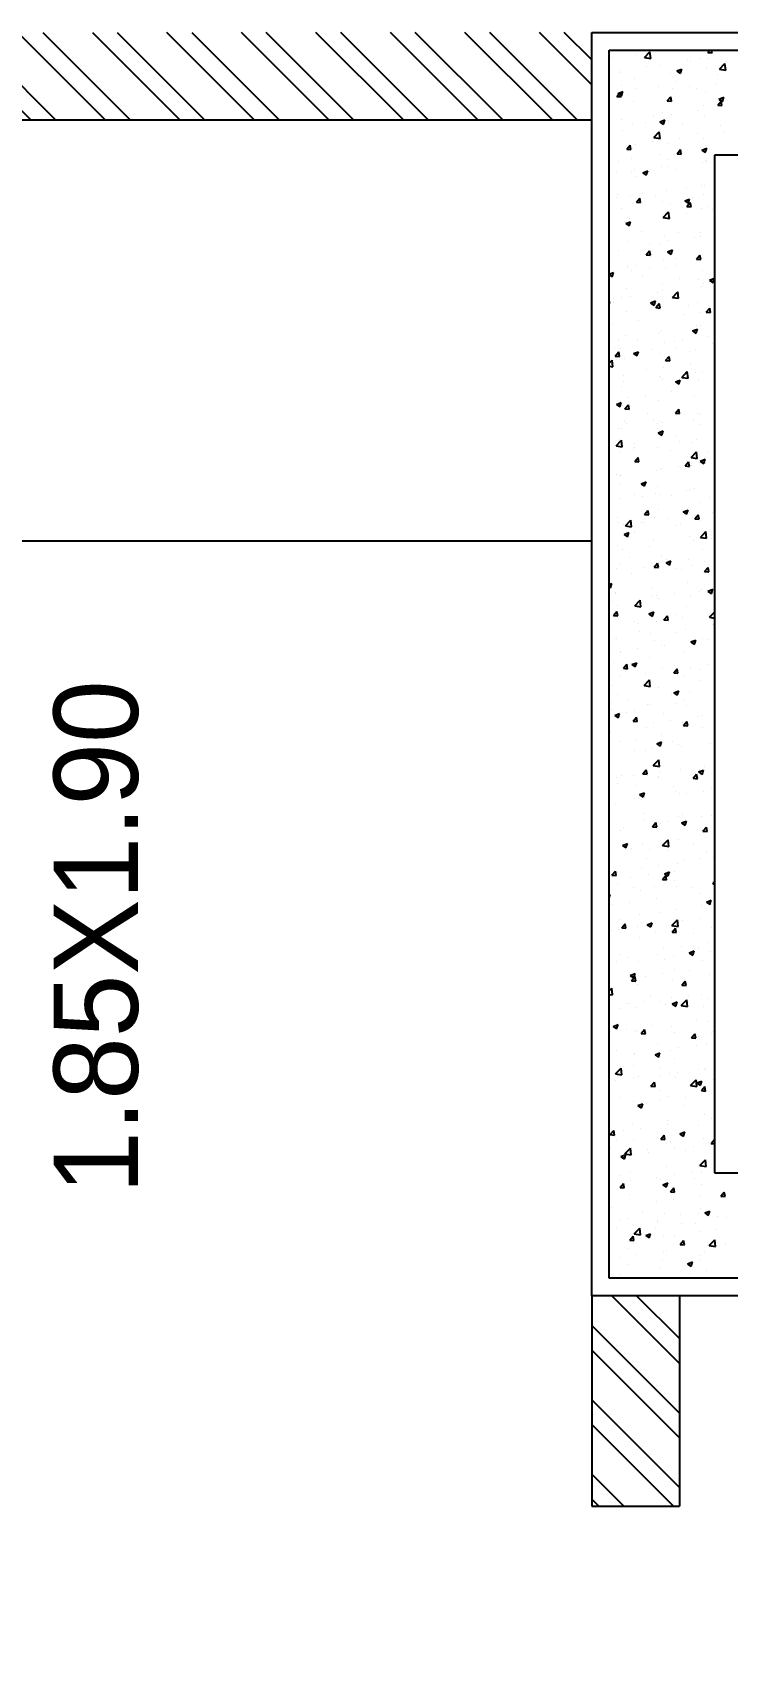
# Model space of a CAD drawing. Header units: inches. Extents: x 182687 to 187672, y -88924 to -84846.
# Drawn here: x 182877.7 to 182916.4, y -85273.5 to -85183 of the extents above; entities that cross this region are included whole.
import ezdxf
from ezdxf.enums import TextEntityAlignment as Align

# ---------------------------------------------------------------- set-up
doc = ezdxf.new("R2010")
doc.units = ezdxf.units.IN
doc.header["$MEASUREMENT"] = 0
doc.header["$PDMODE"] = 97
doc.styles.add('DimText', font='arial.ttf')
doc.styles.add('HemBha', font='GOTHIC.TTF')
doc.dimstyles.new('RECORDED', dxfattribs={"dimtxt": 0.23, "dimasz": 0.2, "dimexe": 0.15, "dimexo": 0.3, "dimgap": 0.15, "dimtad": 0, "dimrnd": 0.005, "dimzin": 0, "dimdsep": 46, "dimtxsty": 'DimText', "dimblk1": 'ARCHTICK', "dimblk2": 'ARCHTICK', "dimsah": 1, "dimcen": 0.2, "dimdle": 0.1, "dimadec": 0, "dimazin": 0, "dimtfac": 1, "dimtofl": 0, "dimtmove": 0, "dimatfit": 3, "dimfxl": 300, "dimtolj": 1, "dimtzin": 0, "dimarcsym": 0})

# ---------------------------------------------------------------- blocks, each defined once
blk = doc.blocks.new('REVISED COL LAYOUT')
at = {"color": 5}
for p, q in [((90379.4, -45883.9), (90379.4, -44083.9)), ((90379.4, -44083.9), (92179.4, -44083.9)), ((92179.4, -44083.9), (92179.4, -45883.9)), ((90404.4, -45858.9), (90404.4, -44108.9)), ((90404.4, -44108.9), (92154.4, -44108.9)), ((92154.4, -44108.9), (92154.4, -45858.9)), ((92004.4, -44258.9), (90554.4, -44258.9)), ((90554.4, -44258.9), (90554.4, -45708.9)), ((92004.4, -45708.9), (92004.4, -44258.9))]:
    blk.add_line(p, q, dxfattribs=at)
at = {"color": 5, "linetype": 'Continuous'}
for p, q in [((90409, -44122.8), (90409, -44122.8)), ((90434.2, -44123.1), (90434.2, -44123.1)), ((90476, -44118.9), (90476, -44118.9)), ((90486.2, -44124.6), (90486.2, -44124.6)), ((90504.8, -44112.6), (90504.8, -44112.6)), ((90533.7, -44124.3), (90533.2, -44130.3)), ((90533.7, -44124.3), (90539.5, -44129.1)), ((90535.6, -44123), (90535.6, -44123)), ((90550.8, -44123), (90550.8, -44123)), ((90577.8, -44125.5), (90574.4, -44130.5)), ((90577.8, -44125.5), (90580.5, -44132.5)), ((90590.4, -44110.6), (90590.4, -44110.6)), ((90602.6, -44119.2), (90602.6, -44119.2)), ((90609, -44110.4), (90608.4, -44116.4)), ((90608.4, -44116.4), (90614.7, -44115.2)), ((90609, -44110.4), (90614.7, -44115.2)), ((90655, -44109), (90655, -44109)), ((90662.3, -44123.3), (90662.3, -44123.3)), ((90685.4, -44118), (90685.4, -44118)), ((90695.4, -44117.9), (90694, -44126.8)), ((90694, -44126.8), (90703.5, -44125.7)), ((90695.4, -44117.9), (90703.5, -44125.7)), ((90729.2, -44119.5), (90729.2, -44119.5)), ((90763.1, -44114.5), (90759.7, -44119.4)), ((90759.7, -44119.4), (90765.8, -44121.5)), ((90763.1, -44114.5), (90765.8, -44121.5)), ((90788.9, -44123.6), (90788.9, -44123.6)), ((90808.7, -44108.9), (90808, -44113.6)), ((90808, -44113.6), (90817.5, -44112.5)), ((90810, -44114.9), (90810, -44114.9)), ((90813.8, -44108.9), (90817.5, -44112.5)), ((90855.9, -44119.8), (90855.9, -44119.8)), ((90866, -44123.5), (90866, -44123.5)), ((90900.4, -44112), (90900.4, -44112)), ((90900.7, -44122), (90900.7, -44122)), ((90903.6, -44126.6), (90903, -44132.6)), ((90903.6, -44126.6), (90909.3, -44131.5)), ((90915.5, -44123.9), (90915.5, -44123.9)), ((90936.6, -44113.2), (90936.6, -44113.2)), ((90946.5, -44108.9), (90951.1, -44110.4)), ((90950.5, -44108.9), (90951.1, -44110.4)), ((90965.3, -44120.3), (90965.3, -44120.3)), ((90978.8, -44112.8), (90978.2, -44118.7)), ((90978.2, -44118.7), (90984.5, -44117.6)), ((90978.8, -44112.8), (90984.5, -44117.6)), ((90982.5, -44120.1), (90982.5, -44120.1)), ((91042.2, -44124.2), (91042.2, -44124.2)), ((91081.1, -44117.4), (91081.1, -44117.4)), ((91109.1, -44120.4), (91109.1, -44120.4)), ((91117.2, -44118.7), (91117.2, -44118.7)), ((91120.3, -44126.2), (91120.3, -44126.2)), ((91148.8, -44109.8), (91148.8, -44109.8)), ((91168.8, -44124.5), (91168.8, -44124.5)), ((91182.1, -44111), (91182.1, -44111)), ((91206.2, -44116.7), (91202.8, -44121.7)), ((91202.8, -44121.7), (91208.9, -44123.7)), ((91206.2, -44116.7), (91208.9, -44123.7)), ((91215.4, -44112.2), (91215.4, -44112.2)), ((91224.5, -44112.2), (91224.5, -44112.2)), ((91235.7, -44120.7), (91235.7, -44120.7)), ((91248.7, -44113.4), (91248.7, -44113.4)), ((91261.7, -44122.9), (91261.7, -44122.9)), ((91282, -44114.6), (91282, -44114.6)), ((91295.4, -44124.8), (91295.4, -44124.8)), ((91297.8, -44124.2), (91297.8, -44124.2)), ((91315.2, -44115.8), (91315.2, -44115.8)), ((91315.2, -44119.3), (91315.2, -44119.3)), ((91348.6, -44115.1), (91348.1, -44121.1)), ((91348.1, -44121.1), (91354.3, -44119.9)), ((91348.5, -44117.1), (91348.5, -44117.1)), ((91348.6, -44115.1), (91354.3, -44119.9)), ((91362.4, -44121), (91362.4, -44121)), ((91368.4, -44113.6), (91368.4, -44113.6)), ((91379.7, -44117.7), (91379.7, -44117.7)), ((91381.8, -44118.3), (91381.8, -44118.3)), ((91389.3, -44108.9), (91388.1, -44110.7)), ((91388.1, -44110.7), (91394.2, -44112.7)), ((91392.7, -44108.9), (91394.2, -44112.7)), ((91415.1, -44119.5), (91415.1, -44119.5)), ((91422, -44125.1), (91422, -44125.1)), ((91448.4, -44120.7), (91448.4, -44120.7)), ((91481.7, -44121.9), (91481.7, -44121.9)), ((91489, -44121.3), (91489, -44121.3)), ((91515, -44123.1), (91515, -44123.1)), ((91534.8, -44123.6), (91534.8, -44123.6)), ((91548.3, -44124.4), (91548.3, -44124.4)), ((91548.7, -44125.4), (91548.7, -44125.4)), ((91549, -44119.1), (91549, -44119.1)), ((91581.6, -44125.6), (91581.6, -44125.6)), ((91590.6, -44118.6), (91589.2, -44127.5)), ((91589.2, -44127.5), (91598.7, -44126.4)), ((91590.6, -44118.6), (91598.7, -44126.4)), ((91614.8, -44126.8), (91614.8, -44126.8)), ((91615.6, -44121.6), (91615.6, -44121.6)), ((91638.9, -44109.5), (91638.9, -44109.5)), ((91649.3, -44119), (91645.9, -44124)), ((91645.9, -44124), (91652, -44126)), ((91649.3, -44119), (91652, -44126)), ((91675.3, -44125.7), (91675.3, -44125.7)), ((91704, -44108.9), (91703.1, -44114.2)), ((91703.1, -44114.2), (91712.6, -44113.1)), ((91708.2, -44108.9), (91712.6, -44113.1)), ((91718.4, -44117.5), (91717.9, -44123.4)), ((91717.9, -44123.4), (91724.2, -44122.3)), ((91718.4, -44117.5), (91724.2, -44122.3)), ((91729.6, -44124.6), (91729.6, -44124.6)), ((91729.7, -44116.6), (91729.7, -44116.6)), ((91742.3, -44121.9), (91742.3, -44121.9)), ((91764.1, -44113), (91764.1, -44113)), ((91793.2, -44108.9), (91793.1, -44109.6)), ((91793.1, -44109.6), (91796.7, -44108.9)), ((91794.2, -44115), (91794.2, -44115)), ((91800.2, -44114.3), (91800.2, -44114.3)), ((91801.9, -44126), (91801.9, -44126)), ((91834, -44108.9), (91831.2, -44113)), ((91831.2, -44113), (91837.3, -44115)), ((91834.9, -44108.9), (91837.3, -44115)), ((91868.9, -44122.2), (91868.9, -44122.2)), ((91928.6, -44126.3), (91928.6, -44126.3)), ((91944.7, -44118.5), (91944.7, -44118.5)), ((91949.2, -44120.9), (91949.2, -44120.9)), ((91980.8, -44119.8), (91980.8, -44119.8)), ((91995.5, -44122.5), (91995.5, -44122.5)), ((92051.4, -44109.2), (92051.4, -44109.2)), ((92055.2, -44126.6), (92055.2, -44126.6)), ((92088.2, -44119.8), (92087.7, -44125.8)), ((92087.7, -44125.8), (92094, -44124.6)), ((92088.2, -44119.8), (92094, -44124.6)), ((92092.4, -44121.3), (92089, -44126.3)), ((92089, -44126.3), (92095.1, -44128.3)), ((92092.4, -44121.3), (92095.1, -44128.3)), ((92104.5, -44126.3), (92104.5, -44126.3)), ((92122.1, -44122.8), (92122.1, -44122.8)), ((92125.3, -44124), (92125.3, -44124)), ((92144.2, -44113.9), (92144.2, -44113.9)), ((90423.5, -44134.4), (90423.5, -44134.4)), ((90437.5, -44148.1), (90437.5, -44148.1)), ((90446.6, -44137), (90446.6, -44137)), ((90454, -44142.9), (90454, -44142.9)), ((90456.8, -44135.6), (90456.8, -44135.6)), ((90458.5, -44138.2), (90458, -44144.1)), ((90458, -44144.1), (90464.3, -44143)), ((90458.5, -44138.2), (90464.3, -44143)), ((90467.5, -44144.5), (90466.1, -44153.4)), ((90467.5, -44144.5), (90475.6, -44152.3)), ((90473.6, -44149.4), (90473.6, -44149.4)), ((90490.1, -44136.8), (90490.1, -44136.8)), ((90523.3, -44138), (90523.3, -44138)), ((90533.2, -44130.3), (90539.5, -44129.1)), ((90544.2, -44138.9), (90544.2, -44138.9)), ((90556.6, -44139.2), (90556.6, -44139.2)), ((90574.4, -44130.5), (90580.5, -44132.5)), ((90578.7, -44127.3), (90578.7, -44127.3)), ((90581.4, -44131.2), (90580.1, -44140.1)), ((90580.1, -44140.1), (90589.6, -44139)), ((90580.6, -44143.2), (90580.6, -44143.2)), ((90581.4, -44131.2), (90589.6, -44139)), ((90589.9, -44140.4), (90589.9, -44140.4)), ((90601.6, -44142.9), (90601.6, -44142.9)), ((90614.8, -44128.6), (90614.8, -44128.6)), ((90623.2, -44141.7), (90623.2, -44141.7)), ((90650.3, -44149.8), (90647, -44154.8)), ((90650.3, -44149.8), (90653, -44156.8)), ((90656.5, -44142.9), (90656.5, -44142.9)), ((90689.8, -44144.1), (90689.8, -44144.1)), ((90692.3, -44150), (90692.3, -44150)), ((90705.8, -44128.9), (90705.8, -44128.9)), ((90707.3, -44143.5), (90707.3, -44143.5)), ((90723.1, -44145.3), (90723.1, -44145.3)), ((90724.8, -44144.4), (90724.8, -44144.4)), ((90756.4, -44146.5), (90756.4, -44146.5)), ((90756.9, -44148.4), (90756.9, -44148.4)), ((90759.3, -44132.8), (90759.3, -44132.8)), ((90789.7, -44147.7), (90789.7, -44147.7)), ((90795.4, -44134.1), (90795.4, -44134.1)), ((90796.5, -44136), (90796.5, -44136)), ((90822.9, -44148.9), (90822.9, -44148.9)), ((90828.3, -44140.5), (90827.8, -44146.5)), ((90827.8, -44146.5), (90834.1, -44145.3)), ((90828.3, -44140.5), (90834.1, -44145.3)), ((90835.6, -44138.8), (90832.3, -44143.8)), ((90832.3, -44143.8), (90838.3, -44145.8)), ((90833.9, -44143.8), (90833.9, -44143.8)), ((90835.6, -44138.8), (90838.3, -44145.8)), ((90856.2, -44150.2), (90856.2, -44150.2)), ((90861.1, -44134.4), (90861.1, -44134.4)), ((90903, -44132.6), (90909.3, -44131.5)), ((90905.4, -44149.8), (90905.4, -44149.8)), ((90939.9, -44138.3), (90939.9, -44138.3)), ((90960.5, -44144.1), (90960.5, -44144.1)), ((90976, -44139.5), (90976, -44139.5)), ((91016.1, -44140.2), (91016.1, -44140.2)), ((91020.9, -44127.8), (91017.5, -44132.7)), ((91017.5, -44132.7), (91023.6, -44134.8)), ((91020.9, -44127.8), (91023.6, -44134.8)), ((91046.6, -44129), (91046.6, -44129)), ((91087.2, -44144.4), (91087.2, -44144.4)), ((91106.8, -44147.3), (91106.8, -44147.3)), ((91120.5, -44143.7), (91120.5, -44143.7)), ((91156.6, -44145), (91156.6, -44145)), ((91171.4, -44145.7), (91171.4, -44145.7)), ((91198.2, -44142.9), (91197.6, -44148.8)), ((91197.6, -44148.8), (91203.9, -44147.7)), ((91198.2, -44142.9), (91203.9, -44147.7)), ((91211, -44133.3), (91211, -44133.3)), ((91213.8, -44144.6), (91213.8, -44144.6)), ((91227.2, -44134.5), (91227.2, -44134.5)), ((91272.8, -44135), (91279.1, -44133.8)), ((91273.4, -44129), (91272.8, -44135)), ((91273.4, -44129), (91279.1, -44133.8)), ((91278.7, -44141.1), (91275.4, -44146)), ((91275.4, -44146), (91281.4, -44148.1)), ((91275.6, -44131.7), (91275.6, -44131.7)), ((91278.7, -44141.1), (91281.4, -44148.1)), ((91301.1, -44149.2), (91301.1, -44149.2)), ((91340.4, -44144.9), (91340.4, -44144.9)), ((91362.6, -44145.1), (91361.2, -44154)), ((91362.6, -44145.1), (91370.7, -44152.9)), ((91407.8, -44139.9), (91407.8, -44139.9)), ((91430.6, -44137.6), (91430.6, -44137.6)), ((91442.3, -44128.4), (91442.3, -44128.4)), ((91464, -44130), (91460.6, -44135)), ((91460.6, -44135), (91466.7, -44137)), ((91464, -44130), (91466.7, -44137)), ((91467, -44145.2), (91467, -44145.2)), ((91476.6, -44131.9), (91475.2, -44140.8)), ((91475.2, -44140.8), (91484.7, -44139.7)), ((91476.6, -44131.9), (91484.7, -44139.7)), ((91478.4, -44129.6), (91478.4, -44129.6)), ((91521.3, -44144.6), (91521.3, -44144.6)), ((91568, -44145.2), (91567.5, -44151.2)), ((91567.5, -44151.2), (91573.7, -44150)), ((91568, -44145.2), (91573.7, -44150)), ((91585.9, -44143), (91585.9, -44143)), ((91588.4, -44145.4), (91588.4, -44145.4)), ((91593.7, -44145.5), (91593.7, -44145.5)), ((91622.9, -44133.8), (91622.9, -44133.8)), ((91625.5, -44130.6), (91625.5, -44130.6)), ((91643.2, -44131.3), (91642.7, -44137.3)), ((91642.7, -44137.3), (91648.9, -44136.2)), ((91643.2, -44131.3), (91648.9, -44136.2)), ((91648.1, -44128), (91648.1, -44128)), ((91659, -44135.1), (91659, -44135.1)), ((91681.4, -44129.2), (91681.4, -44129.2)), ((91690, -44129), (91690, -44129)), ((91714.7, -44130.4), (91714.7, -44130.4)), ((91721.8, -44143.3), (91718.5, -44148.3)), ((91718.5, -44148.3), (91724.5, -44150.3)), ((91720.3, -44145.8), (91720.3, -44145.8)), ((91721.8, -44143.3), (91724.5, -44150.3)), ((91740.9, -44148.9), (91740.9, -44148.9)), ((91748, -44131.7), (91748, -44131.7)), ((91781.3, -44132.9), (91781.3, -44132.9)), ((91803.5, -44139.3), (91803.5, -44139.3)), ((91814.6, -44134.1), (91814.6, -44134.1)), ((91839.6, -44140.6), (91839.6, -44140.6)), ((91845.1, -44134.9), (91845.1, -44134.9)), ((91846.9, -44146.1), (91846.9, -44146.1)), ((91847.9, -44135.3), (91847.9, -44135.3)), ((91881.2, -44136.5), (91881.2, -44136.5)), ((91907.1, -44132.3), (91903.7, -44137.3)), ((91903.7, -44137.3), (91909.8, -44139.3)), ((91907.1, -44132.3), (91909.8, -44139.3)), ((91910.2, -44130), (91910.2, -44130)), ((91914.5, -44137.7), (91914.5, -44137.7)), ((91935.8, -44142), (91935.8, -44142)), ((91937.8, -44147.6), (91937.3, -44153.5)), ((91937.8, -44147.6), (91943.5, -44152.4)), ((91947.7, -44138.9), (91947.7, -44138.9)), ((91973.6, -44146.4), (91973.6, -44146.4)), ((91981, -44140.2), (91981, -44140.2)), ((91984.1, -44144.8), (91984.1, -44144.8)), ((92000.3, -44140.4), (92000.3, -44140.4)), ((92013, -44133.7), (92012.5, -44139.7)), ((92012.5, -44139.7), (92018.8, -44138.5)), ((92013, -44133.7), (92018.8, -44138.5)), ((92014.3, -44141.4), (92014.3, -44141.4)), ((92020.2, -44146.1), (92020.2, -44146.1)), ((92040, -44128), (92040, -44128)), ((92047.6, -44142.6), (92047.6, -44142.6)), ((92080.9, -44143.8), (92080.9, -44143.8)), ((92090.8, -44135.5), (92090.8, -44135.5)), ((92100.2, -44146.7), (92100.2, -44146.7)), ((92114.2, -44145), (92114.2, -44145)), ((92147.5, -44146.2), (92147.5, -44146.2)), ((90465, -44160.8), (90461.7, -44165.8)), ((90461.7, -44165.8), (90467.7, -44167.8)), ((90465, -44160.8), (90467.7, -44167.8)), ((90466.1, -44153.4), (90475.6, -44152.3)), ((90497.4, -44156.9), (90497.4, -44156.9)), ((90583.7, -44165.2), (90583.7, -44165.2)), ((90588.2, -44164), (90588.2, -44164)), ((90618.1, -44153.6), (90618.1, -44153.6)), ((90647, -44154.8), (90653, -44156.8)), ((90652.7, -44162.4), (90652.7, -44162.4)), ((90654.3, -44154.9), (90654.3, -44154.9)), ((90677.9, -44168.3), (90677.4, -44174.2)), ((90677.4, -44174.2), (90683.6, -44173.1)), ((90677.9, -44168.3), (90683.6, -44173.1)), ((90753.1, -44154.4), (90752.6, -44160.4)), ((90752.6, -44160.4), (90758.9, -44159.2)), ((90753.1, -44154.4), (90758.9, -44159.2)), ((90764.3, -44170.7), (90764.3, -44170.7)), ((90798.7, -44159.1), (90798.7, -44159.1)), ((90807.7, -44168.3), (90807.7, -44168.3)), ((90834.9, -44160.4), (90834.9, -44160.4)), ((90889.5, -44151.4), (90889.5, -44151.4)), ((90908.1, -44163.1), (90904.8, -44168.1)), ((90904.8, -44168.1), (90910.8, -44170.1)), ((90908.1, -44163.1), (90910.8, -44170.1)), ((90911.9, -44154.3), (90911.9, -44154.3)), ((90922.8, -44152.6), (90922.8, -44152.6)), ((90956.1, -44153.8), (90956.1, -44153.8)), ((90979.3, -44164.6), (90979.3, -44164.6)), ((90989.4, -44155), (90989.4, -44155)), ((91002.7, -44161.3), (91002.7, -44161.3)), ((91015.5, -44165.8), (91015.5, -44165.8)), ((91022.7, -44156.2), (91022.7, -44156.2)), ((91047.7, -44170.6), (91047.2, -44176.6)), ((91047.7, -44170.6), (91053.5, -44175.4)), ((91056, -44157.5), (91056, -44157.5)), ((91067.2, -44159.7), (91067.2, -44159.7)), ((91086, -44155.3), (91086, -44155.3)), ((91089.3, -44158.7), (91089.3, -44158.7)), ((91093.4, -44152.1), (91090.1, -44157.1)), ((91090.1, -44157.1), (91096.1, -44159.1)), ((91093.4, -44152.1), (91096.1, -44159.1)), ((91122.9, -44156.7), (91122.4, -44162.7)), ((91122.4, -44162.7), (91128.7, -44161.6)), ((91122.5, -44159.9), (91122.5, -44159.9)), ((91122.9, -44156.7), (91128.7, -44161.6)), ((91134.7, -44171.6), (91133.3, -44180.5)), ((91134.7, -44171.6), (91142.8, -44179.4)), ((91155.8, -44161.1), (91155.8, -44161.1)), ((91159.9, -44170), (91159.9, -44170)), ((91189.1, -44162.3), (91189.1, -44162.3)), ((91196.1, -44171.3), (91196.1, -44171.3)), ((91222.2, -44165.6), (91222.2, -44165.6)), ((91222.4, -44163.5), (91222.4, -44163.5)), ((91248.7, -44158.4), (91247.3, -44167.3)), ((91247.3, -44167.3), (91256.8, -44166.2)), ((91248.7, -44158.4), (91256.8, -44166.2)), ((91255.7, -44164.8), (91255.7, -44164.8)), ((91266.7, -44160.8), (91266.7, -44160.8)), ((91289, -44166), (91289, -44166)), ((91313, -44172.7), (91313, -44172.7)), ((91322.3, -44167.2), (91322.3, -44167.2)), ((91326.4, -44151.6), (91326.4, -44151.6)), ((91337.3, -44150.5), (91337.3, -44150.5)), ((91351.2, -44165.4), (91347.9, -44170.4)), ((91347.9, -44170.4), (91353.9, -44172.4)), ((91351.2, -44165.4), (91353.9, -44172.4)), ((91355.6, -44168.4), (91355.6, -44168.4)), ((91361.2, -44154), (91370.7, -44152.9)), ((91377.5, -44171.1), (91377.5, -44171.1)), ((91388.9, -44169.6), (91388.9, -44169.6)), ((91417.5, -44173), (91417, -44178.9)), ((91417.1, -44158.7), (91417.1, -44158.7)), ((91417.5, -44173), (91423.3, -44177.8)), ((91422.2, -44170.8), (91422.2, -44170.8)), ((91447.3, -44166.2), (91447.3, -44166.2)), ((91455.4, -44172.1), (91455.4, -44172.1)), ((91481.7, -44154.7), (91481.7, -44154.7)), ((91481.7, -44157), (91481.7, -44157)), ((91488.7, -44173.3), (91488.7, -44173.3)), ((91492.8, -44159.1), (91492.2, -44165.1)), ((91492.2, -44165.1), (91498.5, -44163.9)), ((91492.8, -44159.1), (91498.5, -44163.9)), ((91517.9, -44156), (91517.9, -44156)), ((91536.5, -44154.4), (91533.2, -44159.3)), ((91533.2, -44159.3), (91539.2, -44161.4)), ((91536.5, -44154.4), (91539.2, -44161.4)), ((91627.9, -44171.7), (91627.9, -44171.7)), ((91636.7, -44162.9), (91636.7, -44162.9)), ((91662.3, -44160.2), (91662.3, -44160.2)), ((91698.5, -44161.4), (91698.5, -44161.4)), ((91727.4, -44170), (91727.4, -44170)), ((91769, -44150.9), (91769, -44150.9)), ((91794.3, -44167.7), (91791, -44172.6)), ((91791, -44172.6), (91797, -44174.7)), ((91792, -44168.4), (91792, -44168.4)), ((91794.3, -44167.7), (91797, -44174.7)), ((91831.6, -44156), (91831.6, -44156)), ((91842.9, -44165.6), (91842.9, -44165.6)), ((91862.6, -44161.4), (91862.1, -44167.4)), ((91862.1, -44167.4), (91868.3, -44166.3)), ((91862.6, -44161.4), (91868.3, -44166.3)), ((91879.1, -44166.9), (91879.1, -44166.9)), ((91896.2, -44154.4), (91896.2, -44154.4)), ((91937.3, -44153.5), (91943.5, -44152.4)), ((91949.6, -44156.4), (91949.6, -44156.4)), ((91979.6, -44156.6), (91976.3, -44161.6)), ((91976.3, -44161.6), (91982.3, -44163.6)), ((91979.6, -44156.6), (91982.3, -44163.6)), ((92023.5, -44171.1), (92023.5, -44171.1)), ((92029.9, -44172.3), (92028.5, -44181.2)), ((92029.9, -44172.3), (92038, -44180.1)), ((92051.2, -44160.3), (92051.2, -44160.3)), ((92059.7, -44172.4), (92059.7, -44172.4)), ((92130.3, -44161.8), (92130.3, -44161.8)), ((92141.9, -44167.3), (92141.9, -44167.3)), ((92143.8, -44159), (92142.4, -44167.9)), ((92142.4, -44167.9), (92151.9, -44166.8)), ((92143.8, -44159), (92151.9, -44166.8)), ((90419, -44181.1), (90419, -44181.1)), ((90429.9, -44184.9), (90429.9, -44184.9)), ((90442.5, -44186), (90442.5, -44186)), ((90444.3, -44190.4), (90444.3, -44190.4)), ((90463.2, -44186.1), (90463.2, -44186.1)), ((90476.9, -44174.5), (90476.9, -44174.5)), ((90484, -44178), (90484, -44178)), ((90486, -44177.2), (90486, -44177.2)), ((90496.5, -44187.3), (90496.5, -44187.3)), ((90513.1, -44175.7), (90513.1, -44175.7)), ((90527.5, -44196), (90526.9, -44202)), ((90527.5, -44196), (90533.2, -44200.8)), ((90529.7, -44188.5), (90529.7, -44188.5)), ((90537.5, -44185.2), (90534.2, -44190.1)), ((90534.2, -44190.1), (90540.2, -44192.2)), ((90537.5, -44185.2), (90540.2, -44192.2)), ((90545.6, -44181.4), (90545.6, -44181.4)), ((90548.5, -44176.4), (90548.5, -44176.4)), ((90563, -44189.7), (90563, -44189.7)), ((90596.3, -44190.9), (90596.3, -44190.9)), ((90599.3, -44196.3), (90599.3, -44196.3)), ((90602.7, -44182.1), (90602.2, -44188.1)), ((90602.2, -44188.1), (90608.4, -44187)), ((90602.7, -44182.1), (90608.4, -44187)), ((90612.6, -44177.5), (90612.6, -44177.5)), ((90623.1, -44191.5), (90623.1, -44191.5)), ((90629.6, -44192.2), (90629.6, -44192.2)), ((90657.5, -44179.9), (90657.5, -44179.9)), ((90662.9, -44193.4), (90662.9, -44193.4)), ((90672.3, -44181.7), (90672.3, -44181.7)), ((90693.7, -44181.2), (90693.7, -44181.2)), ((90696.2, -44194.6), (90696.2, -44194.6)), ((90703.5, -44182.3), (90703.5, -44182.3)), ((90722.8, -44174.1), (90719.5, -44179.1)), ((90719.5, -44179.1), (90725.5, -44181.1)), ((90722.8, -44174.1), (90725.5, -44181.1)), ((90729.5, -44195.8), (90729.5, -44195.8)), ((90739.2, -44177.8), (90739.2, -44177.8)), ((90794.3, -44189.4), (90794.3, -44189.4)), ((90798.9, -44182), (90798.9, -44182)), ((90838.2, -44185.4), (90838.2, -44185.4)), ((90858.8, -44187.7), (90858.8, -44187.7)), ((90865.9, -44178.1), (90865.9, -44178.1)), ((90874.3, -44186.7), (90874.3, -44186.7)), ((90898.5, -44175.3), (90898.5, -44175.3)), ((90925.5, -44182.3), (90925.5, -44182.3)), ((90944.9, -44176.1), (90944.9, -44176.1)), ((90963, -44173.7), (90963, -44173.7)), ((90972.5, -44184.5), (90972, -44190.5)), ((90972, -44190.5), (90978.2, -44189.3)), ((90972.5, -44184.5), (90978.2, -44189.3)), ((90980.6, -44187.4), (90977.3, -44192.4)), ((90977.3, -44192.4), (90983.3, -44194.5)), ((90980.6, -44187.4), (90983.3, -44194.5)), ((90992.5, -44178.4), (90992.5, -44178.4)), ((91013.8, -44193.6), (91013.8, -44193.6)), ((91018.8, -44190.9), (91018.8, -44190.9)), ((91020.7, -44184.9), (91019.4, -44193.8)), ((91019.4, -44193.8), (91028.9, -44192.7)), ((91020.7, -44184.9), (91028.9, -44192.7)), ((91047.2, -44176.6), (91053.5, -44175.4)), ((91052.2, -44182.5), (91052.2, -44182.5)), ((91054.9, -44192.1), (91054.9, -44192.1)), ((91118, -44179.6), (91118, -44179.6)), ((91119.1, -44178.7), (91119.1, -44178.7)), ((91125.5, -44181.6), (91125.5, -44181.6)), ((91133.3, -44180.5), (91142.8, -44179.4)), ((91165.9, -44176.4), (91162.6, -44181.4)), ((91162.6, -44181.4), (91168.6, -44183.4)), ((91165.9, -44176.4), (91168.6, -44183.4)), ((91178.8, -44182.8), (91178.8, -44182.8)), ((91199.4, -44196.3), (91199.4, -44196.3)), ((91208.8, -44186.7), (91208.8, -44186.7)), ((91245.8, -44179), (91245.8, -44179)), ((91273.3, -44185.1), (91273.3, -44185.1)), ((91305.4, -44183.1), (91305.4, -44183.1)), ((91306.1, -44187.1), (91306.1, -44187.1)), ((91340.5, -44175.5), (91340.5, -44175.5)), ((91342.3, -44186.8), (91341.8, -44192.8)), ((91341.8, -44192.8), (91348.1, -44191.7)), ((91342.3, -44186.8), (91348.1, -44191.7)), ((91372.4, -44179.3), (91372.4, -44179.3)), ((91376.7, -44176.8), (91376.7, -44176.8)), ((91417, -44178.9), (91423.3, -44177.8)), ((91423.7, -44189.7), (91420.4, -44194.7)), ((91420.4, -44194.7), (91426.4, -44196.7)), ((91423.7, -44189.7), (91426.4, -44196.7)), ((91428.3, -44191), (91428.3, -44191)), ((91432.1, -44183.4), (91432.1, -44183.4)), ((91486.7, -44192.6), (91486.7, -44192.6)), ((91499, -44179.6), (91499, -44179.6)), ((91521.2, -44181), (91521.2, -44181)), ((91522, -44174.5), (91522, -44174.5)), ((91532.5, -44176.9), (91532.5, -44176.9)), ((91555.3, -44175.7), (91555.3, -44175.7)), ((91557.3, -44182.3), (91557.3, -44182.3)), ((91558.7, -44183.7), (91558.7, -44183.7)), ((91583.6, -44196.4), (91583.6, -44196.4)), ((91588.6, -44176.9), (91588.6, -44176.9)), ((91609, -44178.7), (91605.7, -44183.7)), ((91605.7, -44183.7), (91611.7, -44185.7)), ((91609, -44178.7), (91611.7, -44185.7)), ((91621.9, -44178.1), (91621.9, -44178.1)), ((91623.3, -44184), (91623.3, -44184)), ((91625.6, -44179.9), (91625.6, -44179.9)), ((91655.2, -44179.3), (91655.2, -44179.3)), ((91685.3, -44184), (91685.3, -44184)), ((91687.8, -44182.4), (91687.8, -44182.4)), ((91688.5, -44180.6), (91688.5, -44180.6)), ((91701.8, -44186.5), (91701.8, -44186.5)), ((91712.1, -44189.2), (91711.6, -44195.2)), ((91711.6, -44195.2), (91717.9, -44194)), ((91712.1, -44189.2), (91717.9, -44194)), ((91721.8, -44181.8), (91721.8, -44181.8)), ((91737.9, -44187.7), (91737.9, -44187.7)), ((91752.3, -44180.2), (91752.3, -44180.2)), ((91755, -44183), (91755, -44183)), ((91787.4, -44175.3), (91786.8, -44181.3)), ((91786.8, -44181.3), (91793.1, -44180.1)), ((91787.4, -44175.3), (91793.1, -44180.1)), ((91788.3, -44184.2), (91788.3, -44184.2)), ((91808.5, -44177.2), (91808.5, -44177.2)), ((91811.9, -44184.3), (91811.9, -44184.3)), ((91821.6, -44185.4), (91821.6, -44185.4)), ((91842.8, -44188.3), (91842.8, -44188.3)), ((91854.9, -44186.6), (91854.9, -44186.6)), ((91866.8, -44192), (91863.5, -44197)), ((91866.8, -44192), (91869.5, -44199)), ((91878.9, -44180.5), (91878.9, -44180.5)), ((91882.4, -44191.9), (91882.4, -44191.9)), ((91888.2, -44187.9), (91888.2, -44187.9)), ((91915.9, -44185.6), (91914.5, -44194.5)), ((91914.5, -44194.5), (91924, -44193.3)), ((91915.9, -44185.6), (91924, -44193.3)), ((91918.5, -44193.2), (91918.5, -44193.2)), ((91921.5, -44189.1), (91921.5, -44189.1)), ((91933.6, -44195.4), (91933.6, -44195.4)), ((91938.6, -44184.6), (91938.6, -44184.6)), ((91947, -44174.3), (91947, -44174.3)), ((91954.8, -44190.3), (91954.8, -44190.3)), ((91988.1, -44191.5), (91988.1, -44191.5)), ((91989.1, -44182.7), (91989.1, -44182.7)), ((91998.1, -44193.7), (91998.1, -44193.7)), ((92005.5, -44180.8), (92005.5, -44180.8)), ((92021.4, -44192.7), (92021.4, -44192.7)), ((92028.5, -44181.2), (92038, -44180.1)), ((92037.7, -44181.3), (92037.7, -44181.3)), ((92052.1, -44181), (92048.8, -44185.9)), ((92048.8, -44185.9), (92054.8, -44188)), ((92052.1, -44181), (92054.8, -44188)), ((92054.7, -44193.9), (92054.7, -44193.9)), ((92065.2, -44184.9), (92065.2, -44184.9)), ((92082, -44191.5), (92081.4, -44197.5)), ((92081.4, -44197.5), (92087.7, -44196.4)), ((92082, -44191.5), (92087.7, -44196.4)), ((92087.9, -44195.2), (92087.9, -44195.2)), ((92102.3, -44179.7), (92102.3, -44179.7)), ((92121.2, -44196.4), (92121.2, -44196.4)), ((92132.2, -44181.1), (92132.2, -44181.1)), ((90452.2, -44209.9), (90451.7, -44215.9)), ((90451.7, -44215.9), (90458, -44214.7)), ((90452.2, -44209.9), (90458, -44214.7)), ((90464, -44201.2), (90464, -44201.2)), ((90481.9, -44212.3), (90481.9, -44212.3)), ((90495.2, -44210.3), (90495.2, -44210.3)), ((90516.4, -44200.8), (90516.4, -44200.8)), ((90526.9, -44202), (90533.2, -44200.8)), ((90552.5, -44202), (90552.5, -44202)), ((90585.9, -44217.4), (90585.9, -44217.4)), ((90590.7, -44201.5), (90590.7, -44201.5)), ((90610.1, -44209.5), (90606.7, -44214.5)), ((90606.7, -44214.5), (90612.7, -44216.5)), ((90610.1, -44209.5), (90612.7, -44216.5)), ((90650.4, -44215.8), (90650.4, -44215.8)), ((90662.5, -44217.8), (90662.5, -44217.8)), ((90690.1, -44203.4), (90690.1, -44203.4)), ((90697, -44206.2), (90697, -44206.2)), ((90717.3, -44201.8), (90717.3, -44201.8)), ((90733.1, -44207.5), (90733.1, -44207.5)), ((90754.6, -44201.8), (90754.6, -44201.8)), ((90762.8, -44197), (90762.8, -44197)), ((90792.8, -44211.4), (90791.4, -44220.3)), ((90791.4, -44220.3), (90800.9, -44219.2)), ((90795.3, -44198.5), (90792, -44203.5)), ((90792, -44203.5), (90798, -44205.5)), ((90792.8, -44211.4), (90800.9, -44219.2)), ((90795.3, -44198.5), (90798, -44205.5)), ((90796.1, -44198.2), (90796.1, -44198.2)), ((90803.7, -44197), (90803.7, -44197)), ((90822.1, -44212.2), (90821.5, -44218.2)), ((90821.5, -44218.2), (90827.8, -44217.1)), ((90822.1, -44212.2), (90827.8, -44217.1)), ((90829.3, -44199.5), (90829.3, -44199.5)), ((90843.9, -44202.1), (90843.9, -44202.1)), ((90862.6, -44200.7), (90862.6, -44200.7)), ((90877.6, -44211.7), (90877.6, -44211.7)), ((90895.9, -44201.9), (90895.9, -44201.9)), ((90897.3, -44198.4), (90896.8, -44204.3)), ((90896.8, -44204.3), (90903, -44203.2)), ((90897.3, -44198.4), (90903, -44203.2)), ((90906.8, -44198.2), (90905.4, -44207)), ((90905.4, -44207), (90914.9, -44205.9)), ((90906.8, -44198.2), (90914.9, -44205.9)), ((90909.6, -44207.6), (90909.6, -44207.6)), ((90913.7, -44213), (90913.7, -44213)), ((90929.2, -44203.1), (90929.2, -44203.1)), ((90962.5, -44204.3), (90962.5, -44204.3)), ((90970.5, -44202.4), (90970.5, -44202.4)), ((90984.3, -44202.4), (90984.3, -44202.4)), ((90995.8, -44205.5), (90995.8, -44205.5)), ((91000.4, -44214.7), (91000.4, -44214.7)), ((91029.1, -44206.8), (91029.1, -44206.8)), ((91053.2, -44211.8), (91049.8, -44216.8)), ((91049.8, -44216.8), (91055.8, -44218.8)), ((91053.2, -44211.8), (91055.8, -44218.8)), ((91058.2, -44217.2), (91058.2, -44217.2)), ((91062.4, -44208), (91062.4, -44208)), ((91064.9, -44213.1), (91064.9, -44213.1)), ((91094.4, -44218.5), (91094.4, -44218.5)), ((91095.7, -44209.2), (91095.7, -44209.2)), ((91097.2, -44202.7), (91097.2, -44202.7)), ((91104.6, -44200.7), (91104.6, -44200.7)), ((91129, -44210.4), (91129, -44210.4)), ((91162.2, -44211.6), (91162.2, -44211.6)), ((91164.9, -44207.9), (91164.9, -44207.9)), ((91169.1, -44199.1), (91169.1, -44199.1)), ((91191.9, -44214.6), (91191.4, -44220.6)), ((91191.4, -44220.6), (91197.6, -44219.4)), ((91191.9, -44214.6), (91197.6, -44219.4)), ((91195.5, -44212.8), (91195.5, -44212.8)), ((91219.9, -44219), (91219.9, -44219)), ((91223.8, -44203), (91223.8, -44203)), ((91228.8, -44214), (91228.8, -44214)), ((91238.4, -44200.8), (91235.1, -44205.7)), ((91235.1, -44205.7), (91241.1, -44207.8)), ((91235.5, -44197.6), (91235.5, -44197.6)), ((91238.4, -44200.8), (91241.1, -44207.8)), ((91262.1, -44215.3), (91262.1, -44215.3)), ((91267.1, -44200.7), (91266.6, -44206.7)), ((91266.6, -44206.7), (91272.8, -44205.5)), ((91267.1, -44200.7), (91272.8, -44205.5)), ((91295.4, -44216.5), (91295.4, -44216.5)), ((91324.1, -44205), (91324.1, -44205)), ((91328.7, -44217.7), (91328.7, -44217.7)), ((91345.5, -44213.4), (91345.5, -44213.4)), ((91350.4, -44203.3), (91350.4, -44203.3)), ((91362, -44218.9), (91362, -44218.9)), ((91380, -44201.8), (91380, -44201.8)), ((91414.9, -44212), (91414.9, -44212)), ((91416.1, -44203.1), (91416.1, -44203.1)), ((91477.1, -44203.6), (91477.1, -44203.6)), ((91479.4, -44210.4), (91479.4, -44210.4)), ((91496.3, -44214.1), (91492.9, -44219)), ((91492.9, -44219), (91498.9, -44221.1)), ((91496.3, -44214.1), (91498.9, -44221.1)), ((91519.1, -44198), (91519.1, -44198)), ((91526.1, -44218.9), (91526.1, -44218.9)), ((91560.6, -44207.3), (91560.6, -44207.3)), ((91561.7, -44216.9), (91561.2, -44222.9)), ((91561.7, -44216.9), (91567.4, -44221.8)), ((91596.7, -44208.6), (91596.7, -44208.6)), ((91603.7, -44203.9), (91603.7, -44203.9)), ((91634.4, -44216.3), (91634.4, -44216.3)), ((91636.9, -44203.1), (91636.4, -44209)), ((91636.4, -44209), (91642.7, -44207.9)), ((91636.9, -44203.1), (91642.7, -44207.9)), ((91667.3, -44198), (91667.3, -44198)), ((91681.5, -44203), (91678.2, -44208)), ((91678.2, -44208), (91684.2, -44210)), ((91681.5, -44203), (91684.2, -44210)), ((91688, -44212.1), (91686.6, -44221)), ((91688, -44212.1), (91696.1, -44219.9)), ((91730.3, -44204.1), (91730.3, -44204.1)), ((91738.6, -44202.3), (91738.6, -44202.3)), ((91741.2, -44212.8), (91741.2, -44212.8)), ((91777.4, -44214), (91777.4, -44214)), ((91801.9, -44198.8), (91800.6, -44207.7)), ((91800.6, -44207.7), (91810, -44206.6)), ((91801.9, -44198.8), (91810, -44206.6)), ((91829.4, -44209.4), (91829.4, -44209.4)), ((91847.9, -44203.5), (91847.9, -44203.5)), ((91856.9, -44204.4), (91856.9, -44204.4)), ((91863.5, -44197), (91869.5, -44199)), ((91893.9, -44207.8), (91893.9, -44207.8)), ((91921.8, -44218.2), (91921.8, -44218.2)), ((91931.5, -44219.3), (91931, -44225.3)), ((91931.5, -44219.3), (91937.3, -44224.1)), ((91939.4, -44216.3), (91936, -44221.3)), ((91939.4, -44216.3), (91942, -44223.3)), ((91958, -44219.5), (91958, -44219.5)), ((91983.6, -44204.7), (91983.6, -44204.7)), ((92006.7, -44205.4), (92006.2, -44211.4)), ((92006.2, -44211.4), (92012.5, -44210.2)), ((92006.7, -44205.4), (92012.5, -44210.2)), ((92028.5, -44209), (92028.5, -44209)), ((92048.9, -44213.6), (92048.9, -44213.6)), ((92063, -44197.4), (92063, -44197.4)), ((92099.1, -44198.7), (92099.1, -44198.7)), ((92110.2, -44205), (92110.2, -44205)), ((92124.6, -44205.3), (92121.3, -44210.3)), ((92121.3, -44210.3), (92127.3, -44212.3)), ((92124.6, -44205.3), (92127.3, -44212.3)), ((92153.1, -44199.6), (92153.1, -44199.6)), ((90411.4, -44222.9), (90411.4, -44222.9)), ((90424.8, -44220.5), (90421.4, -44225.5)), ((90421.4, -44225.5), (90427.5, -44227.5)), ((90424.8, -44220.5), (90427.5, -44227.5)), ((90429, -44239.4), (90429, -44239.4)), ((90437.4, -44236.8), (90437.4, -44236.8)), ((90470.7, -44238), (90470.7, -44238)), ((90481.7, -44231.4), (90481.7, -44231.4)), ((90496, -44235.6), (90496, -44235.6)), ((90504, -44239.2), (90504, -44239.2)), ((90521.4, -44238.6), (90521.4, -44238.6)), ((90537.2, -44240.5), (90537.2, -44240.5)), ((90546.3, -44229.8), (90546.3, -44229.8)), ((90555.7, -44239.7), (90555.7, -44239.7)), ((90555.8, -44227.1), (90555.8, -44227.1)), ((90564.9, -44237.9), (90563.5, -44246.8)), ((90564.9, -44237.9), (90573, -44245.7)), ((90570.5, -44241.7), (90570.5, -44241.7)), ((90592, -44228.3), (90592, -44228.3)), ((90603.8, -44242.9), (90603.8, -44242.9)), ((90622.6, -44235.9), (90622.6, -44235.9)), ((90671.6, -44240), (90671.1, -44246)), ((90671.6, -44240), (90677.4, -44244.8)), ((90678.8, -44224.7), (90677.5, -44233.6)), ((90677.5, -44233.6), (90687, -44232.5)), ((90678.8, -44224.7), (90687, -44232.5)), ((90682.6, -44233.8), (90679.2, -44238.8)), ((90679.2, -44238.8), (90685.3, -44240.8)), ((90682.3, -44240), (90682.3, -44240)), ((90682.6, -44233.8), (90685.3, -44240.8)), ((90701.3, -44235.7), (90701.3, -44235.7)), ((90736.4, -44232.5), (90736.4, -44232.5)), ((90746.8, -44226.1), (90746.3, -44232.1)), ((90746.3, -44232.1), (90752.6, -44230.9)), ((90746.8, -44226.1), (90752.6, -44230.9)), ((90749.2, -44236.1), (90749.2, -44236.1)), ((90772.6, -44233.8), (90772.6, -44233.8)), ((90792, -44242.7), (90792, -44242.7)), ((90805.5, -44221.7), (90805.5, -44221.7)), ((90808.9, -44240.3), (90808.9, -44240.3)), ((90843.1, -44223.3), (90843.1, -44223.3)), ((90856.6, -44241.1), (90856.6, -44241.1)), ((90867.9, -44222.8), (90864.5, -44227.8)), ((90864.5, -44227.8), (90870.6, -44229.8)), ((90867.9, -44222.8), (90870.6, -44229.8)), ((90875.9, -44236.4), (90875.9, -44236.4)), ((90896.2, -44228.7), (90896.2, -44228.7)), ((90917, -44238), (90917, -44238)), ((90935.5, -44240.6), (90935.5, -44240.6)), ((90953.2, -44239.3), (90953.2, -44239.3)), ((90960.7, -44227.1), (90960.7, -44227.1)), ((91002.5, -44236.7), (91002.5, -44236.7)), ((91023.8, -44228.7), (91023.8, -44228.7)), ((91041.4, -44242.3), (91040.9, -44248.3)), ((91041.4, -44242.3), (91047.2, -44247.2)), ((91062.2, -44240.9), (91062.2, -44240.9)), ((91115.8, -44233), (91115.8, -44233)), ((91116.7, -44228.5), (91116.1, -44234.4)), ((91116.1, -44234.4), (91122.4, -44233.3)), ((91116.7, -44228.5), (91122.4, -44233.3)), ((91125.7, -44236.1), (91122.3, -44241.1)), ((91122.3, -44241.1), (91128.4, -44243.1)), ((91125.7, -44236.1), (91128.4, -44243.1)), ((91129.1, -44237), (91129.1, -44237)), ((91188.8, -44241.2), (91188.8, -44241.2)), ((91204.4, -44234.2), (91204.4, -44234.2)), ((91206.5, -44240.1), (91206.5, -44240.1)), ((91238.8, -44222.7), (91238.8, -44222.7)), ((91255.8, -44237.3), (91255.8, -44237.3)), ((91271, -44238.5), (91271, -44238.5)), ((91275, -44223.9), (91275, -44223.9)), ((91311, -44225.1), (91307.6, -44230.1)), ((91307.6, -44230.1), (91313.7, -44232.1)), ((91310.7, -44226), (91310.7, -44226)), ((91311, -44225.1), (91313.7, -44232.1)), ((91315.4, -44241.5), (91315.4, -44241.5)), ((91375.2, -44224.4), (91375.2, -44224.4)), ((91382.4, -44237.6), (91382.4, -44237.6)), ((91385, -44239.7), (91385, -44239.7)), ((91395.3, -44220.1), (91395.3, -44220.1)), ((91419.4, -44228.1), (91419.4, -44228.1)), ((91428.6, -44221.3), (91428.6, -44221.3)), ((91442.1, -44241.7), (91442.1, -44241.7)), ((91455.6, -44229.4), (91455.6, -44229.4)), ((91460, -44238.6), (91458.7, -44247.5)), ((91460, -44238.6), (91468.2, -44246.4)), ((91461.8, -44222.6), (91461.8, -44222.6)), ((91486.5, -44230.8), (91486, -44236.8)), ((91486, -44236.8), (91492.2, -44235.6)), ((91486.5, -44230.8), (91492.2, -44235.6)), ((91495.1, -44223.8), (91495.1, -44223.8)), ((91509, -44237.9), (91509, -44237.9)), ((91528.4, -44225), (91528.4, -44225)), ((91530.2, -44230.3), (91530.2, -44230.3)), ((91561.2, -44222.9), (91567.4, -44221.8)), ((91561.7, -44226.2), (91561.7, -44226.2)), ((91568.8, -44238.4), (91565.4, -44243.4)), ((91568.7, -44242), (91568.7, -44242)), ((91568.8, -44238.4), (91571.5, -44245.4)), ((91574, -44225.3), (91572.6, -44234.2)), ((91572.6, -44234.2), (91582.1, -44233.1)), ((91574, -44225.3), (91582.1, -44233.1)), ((91595, -44227.4), (91595, -44227.4)), ((91600, -44233.6), (91600, -44233.6)), ((91621, -44237.4), (91621, -44237.4)), ((91628.3, -44228.6), (91628.3, -44228.6)), ((91635.7, -44238.2), (91635.7, -44238.2)), ((91636.2, -44234.9), (91636.2, -44234.9)), ((91661.6, -44229.9), (91661.6, -44229.9)), ((91685.5, -44235.8), (91685.5, -44235.8)), ((91686.6, -44221), (91696.1, -44219.9)), ((91694.9, -44231.1), (91694.9, -44231.1)), ((91695.3, -44242.3), (91695.3, -44242.3)), ((91706.8, -44224.3), (91706.8, -44224.3)), ((91725.2, -44223.4), (91725.2, -44223.4)), ((91728.2, -44232.3), (91728.2, -44232.3)), ((91754.1, -44227.4), (91750.7, -44232.3)), ((91750.7, -44232.3), (91756.7, -44234.4)), ((91754.1, -44227.4), (91756.7, -44234.4)), ((91761.4, -44233.5), (91761.4, -44233.5)), ((91762.3, -44238.5), (91762.3, -44238.5)), ((91780.6, -44239.1), (91780.6, -44239.1)), ((91789.7, -44221.8), (91789.7, -44221.8)), ((91794.7, -44234.7), (91794.7, -44234.7)), ((91816.8, -44240.3), (91816.8, -44240.3)), ((91821.9, -44242.6), (91821.9, -44242.6)), ((91828, -44235.9), (91828, -44235.9)), ((91840.5, -44241.7), (91840.5, -44241.7)), ((91856.3, -44233.2), (91855.8, -44239.1)), ((91855.8, -44239.1), (91862, -44238)), ((91856.3, -44233.2), (91862, -44238)), ((91861.3, -44237.2), (91861.3, -44237.2)), ((91887.4, -44229.8), (91887.4, -44229.8)), ((91888.9, -44238.8), (91888.9, -44238.8)), ((91894.6, -44238.4), (91894.6, -44238.4)), ((91927.9, -44239.6), (91927.9, -44239.6)), ((91931, -44225.3), (91937.3, -44224.1)), ((91936, -44221.3), (91942, -44223.3)), ((91944.7, -44227.6), (91944.7, -44227.6)), ((91961.2, -44240.8), (91961.2, -44240.8)), ((91994.5, -44242), (91994.5, -44242)), ((92011.9, -44240.7), (92008.5, -44245.6)), ((92011.9, -44240.7), (92014.6, -44247.7)), ((92015.5, -44239.1), (92015.5, -44239.1)), ((92035.5, -44234.7), (92035.5, -44234.7)), ((92068, -44235.3), (92068, -44235.3)), ((92100, -44233.1), (92100, -44233.1)), ((92102.4, -44223.7), (92102.4, -44223.7)), ((92138.6, -44225), (92138.6, -44225)), ((92139.7, -44220.7), (92139.7, -44220.7)), ((92142.2, -44239.4), (92142.2, -44239.4)), ((90414.7, -44247.9), (90414.7, -44247.9)), ((90442.1, -44243.8), (90442.1, -44243.8)), ((90450.9, -44251.2), (90449.5, -44260.1)), ((90449.5, -44260.1), (90459, -44259)), ((90450.8, -44249.2), (90450.8, -44249.2)), ((90450.9, -44251.2), (90459, -44259)), ((90474, -44259.5), (90474, -44259.5)), ((90492.9, -44263.7), (90492.9, -44263.7)), ((90497.3, -44244.9), (90493.9, -44249.8)), ((90493.9, -44249.8), (90500, -44251.9)), ((90497.3, -44244.9), (90500, -44251.9)), ((90563.5, -44246.8), (90573, -44245.7)), ((90595.3, -44253.4), (90595.3, -44253.4)), ((90596.4, -44253.9), (90596, -44258.9)), ((90596.4, -44253.9), (90602.1, -44258.7)), ((90597.1, -44249.7), (90597.1, -44249.7)), ((90601, -44258.9), (90602.1, -44258.7)), ((90631.4, -44254.7), (90631.4, -44254.7)), ((90637.1, -44244.1), (90637.1, -44244.1)), ((90670.4, -44245.3), (90670.4, -44245.3)), ((90671.1, -44246), (90677.4, -44244.8)), ((90687.8, -44256.7), (90687.8, -44256.7)), ((90702, -44244.1), (90702, -44244.1)), ((90703.7, -44246.5), (90703.7, -44246.5)), ((90737, -44247.7), (90737, -44247.7)), ((90752.4, -44255.1), (90752.4, -44255.1)), ((90755.1, -44258.2), (90754.6, -44258.9)), ((90755.1, -44258.2), (90755.4, -44258.9)), ((90770.3, -44249), (90770.3, -44249)), ((90775.9, -44258.9), (90775.9, -44258.9)), ((90803.6, -44250.2), (90803.6, -44250.2)), ((90836.8, -44251.4), (90836.8, -44251.4)), ((90870.1, -44252.6), (90870.1, -44252.6)), ((90882.6, -44249.6), (90882.6, -44249.6)), ((90903.4, -44253.8), (90903.4, -44253.8)), ((90936.7, -44255), (90936.7, -44255)), ((90940.4, -44247.1), (90937, -44252.1)), ((90937, -44252.1), (90943.1, -44254.1)), ((90940.4, -44247.1), (90943.1, -44254.1)), ((90966.2, -44256.2), (90966, -44258.9)), ((90966.2, -44256.2), (90969.4, -44258.9)), ((90970, -44256.3), (90970, -44256.3)), ((91003.3, -44257.5), (91003.3, -44257.5)), ((91011.6, -44247), (91011.6, -44247)), ((91036.6, -44258.7), (91036.6, -44258.7)), ((91040.9, -44248.3), (91047.2, -44247.2)), ((91063.2, -44255.1), (91063.2, -44255.1)), ((91097.7, -44243.5), (91097.7, -44243.5)), ((91102.3, -44254.1), (91102.3, -44254.1)), ((91133.8, -44244.8), (91133.8, -44244.8)), ((91166.9, -44252.5), (91166.9, -44252.5)), ((91278.3, -44249), (91278.3, -44249)), ((91314.4, -44250.2), (91314.4, -44250.2)), ((91321.9, -44258.3), (91321.9, -44258.3)), ((91336, -44258.6), (91336.4, -44258.9)), ((91336, -44258.6), (91336, -44258.9)), ((91346.1, -44251.8), (91345, -44258.9)), ((91346.1, -44251.8), (91353.4, -44258.9)), ((91383.5, -44249.4), (91380.1, -44254.4)), ((91380.1, -44254.4), (91386.2, -44256.4)), ((91383.5, -44249.4), (91386.2, -44256.4)), ((91411.3, -44244.7), (91410.7, -44250.7)), ((91410.7, -44250.7), (91417, -44249.5)), ((91411.3, -44244.7), (91417, -44249.5)), ((91426.1, -44244.3), (91426.1, -44244.3)), ((91458.7, -44247.5), (91468.2, -44246.4)), ((91458.9, -44254.4), (91458.9, -44254.4)), ((91495, -44255.7), (91495, -44255.7)), ((91516.8, -44251.4), (91516.8, -44251.4)), ((91565.4, -44243.4), (91571.5, -44245.4)), ((91565.6, -44245.2), (91565.6, -44245.2)), ((91581.3, -44249.8), (91581.3, -44249.8)), ((91736.4, -44255.7), (91736.4, -44255.7)), ((91746.2, -44250.6), (91746.2, -44250.6)), ((91781.1, -44247), (91780.6, -44253)), ((91780.6, -44253), (91786.8, -44251.9)), ((91781.1, -44247), (91786.8, -44251.9)), ((91826.6, -44251.7), (91823.2, -44256.7)), ((91823.2, -44256.7), (91829.3, -44258.7)), ((91826.6, -44251.7), (91829.3, -44258.7)), ((91926.8, -44256.1), (91926.8, -44256.1)), ((91931.3, -44248.7), (91931.3, -44248.7)), ((91948.6, -44242.9), (91948.6, -44242.9)), ((91961.3, -44244.5), (91961.3, -44244.5)), ((91995.8, -44247.1), (91995.8, -44247.1)), ((91997.4, -44245.8), (91997.4, -44245.8)), ((92008.5, -44245.6), (92014.6, -44247.7)), ((92027.8, -44243.2), (92027.8, -44243.2)), ((92061.1, -44244.4), (92061.1, -44244.4)), ((92075.2, -44243.2), (92075.2, -44243.2)), ((92075.7, -44263.3), (92075.2, -44269.2)), ((92075.7, -44263.3), (92081.4, -44268.1)), ((92084.4, -44265), (92081, -44270)), ((92084.4, -44265), (92087.1, -44272)), ((92094.3, -44245.7), (92094.3, -44245.7)), ((92107.4, -44261.6), (92107.4, -44261.6)), ((92120.2, -44263.4), (92120.2, -44263.4)), ((92127.3, -44265.8), (92125.9, -44274.7)), ((92127.3, -44265.8), (92135.4, -44273.6)), ((92127.6, -44246.9), (92127.6, -44246.9)), ((92141.9, -44250), (92141.9, -44250)), ((92150.9, -44249.4), (92150.4, -44255.4)), ((92150.4, -44255.4), (92154.4, -44254.6)), ((92150.9, -44249.4), (92154.4, -44252.4)), ((92150.9, -44253), (92150.9, -44253)), ((90454.1, -44274.2), (90454.1, -44274.2)), ((90490.2, -44275.5), (90490.2, -44275.5)), ((90521.2, -44267.7), (90520.7, -44273.7)), ((90520.7, -44273.7), (90526.9, -44272.6)), ((90521.2, -44267.7), (90526.9, -44272.6)), ((92036.8, -44272.1), (92036.8, -44272.1)), ((92046.7, -44267), (92046.7, -44267)), ((92075.2, -44269.2), (92081.4, -44268.1)), ((92081, -44270), (92087.1, -44272)), ((92125.9, -44274.7), (92135.4, -44273.6)), ((92137.4, -44274.1), (92137.4, -44274.1))]:
    blk.add_line(p, q, dxfattribs=at)
blk = doc.blocks.new('_ArchTick')
at = {"color": 0, "linetype": 'ByBlock', "const_width": 0.15}
blk.add_lwpolyline([(-0.5, -0.5), (0.5, 0.5)], dxfattribs=at)
blk = doc.blocks.new('*D37')
at = {"color": 0, "lineweight": -2, "transparency": 16777216}
for p, q in [((182741.591, -84910.577), (182741.591, -85287.377)), ((182799.987, -84910.677), (182741.441, -84910.677)), ((182741.591, -85730.951), (182741.591, -85289.339)), ((182952.596, -85730.851), (182741.441, -85730.851))]:
    blk.add_line(p, q, dxfattribs=at)
at = {"layer": 'Defpoints', "color": 0, "transparency": 16777216}
for p in [(182800.287, -84910.677), (182741.591, -85730.851), (182952.896, -85730.851)]:
    blk.add_point(p, dxfattribs=at)
at = {"color": 0, "lineweight": -2, "transparency": 16777216, "xscale": 0.2000000029802322, "yscale": 0.2000000029802322, "zscale": 0.2000000029802322}
for p, rotation in [((182741.591, -84910.677), 90), ((182741.591, -85730.851), 270)]:
    blk.add_blockref('_ArchTick', p, dxfattribs=dict(at, rotation=rotation))
at = {"color": 0, "transparency": 16777216, "insert": (182741.591, -85288.358), "char_height": 0.23, "attachment_point": 5, "rotation": 90, "style": 'DimText'}
blk.add_mtext('\\A1;{\\H1.7391x;820.18}', dxfattribs=at)

msp = doc.modelspace()

# ---------------------------------------------------------------- hatches: boundary and pattern name
h = msp.add_hatch()
h.set_pattern_fill('ANSI32', color=256, scale=7.826087, angle=90)
h.set_pattern_definition([(135, (181183.8516, -88790.0272), (-2.0752047, -2.0752047), []), (135, (181183.8516, -88788.6438), (-2.0752047, -2.0752047), [])])
h.paths.add_polyline_path([(182800.287, -85260.288), (182800.287, -85265.179), (182829.635, -85265.179), (182829.635, -85260.288)])
h.paths.add_polyline_path([(182834.526, -85260.288), (182829.635, -85260.288), (182829.635, -85265.179), (182840.396, -85265.179), (182840.396, -85279.379), (182845.287, -85279.379), (182845.287, -85265.179), (182873.656, -85265.179), (182873.656, -85260.288)])
h.paths.add_polyline_path([(182840.396, -85349.804), (182840.396, -85364.003), (182841.374, -85364.003), (182841.374, -85370.832), (182845.287, -85370.851), (182845.287, -85349.804)])
h.paths.add_polyline_path([(182800.287, -85183.006), (182800.287, -85224.093), (182805.178, -85224.093), (182805.178, -85194.745), (182829.635, -85194.745), (182829.635, -85183.006)])
h.paths.add_polyline_path([(182829.635, -85194.745), (182829.635, -85213.341), (182834.526, -85213.341), (182834.526, -85194.745)])
h.paths.add_polyline_path([(182829.635, -85162.457), (182829.635, -85183.006), (182834.526, -85183.006), (182834.526, -85162.457)])
h.paths.add_polyline_path([(182829.635, -85094.962), (182829.635, -85115.51), (182834.526, -85115.51), (182834.526, -85094.962)])
h.paths.add_polyline_path([(182805.178, -85083.223), (182805.178, -85053.875), (182800.287, -85053.875), (182800.287, -85094.962), (182829.635, -85094.962), (182829.635, -85083.223)])
h.paths.add_polyline_path([(182845.287, -85090.071), (182845.287, -85094.962), (182963.656, -85094.962), (182963.656, -85090.071)])
h.paths.add_polyline_path([(182845.287, -85183.006), (182845.287, -85187.897), (182908.874, -85187.897), (182908.874, -85183.006)])
h.paths.add_polyline_path([(182908.874, -85253.44), (182908.874, -85265.179), (182913.765, -85265.179), (182913.765, -85253.44)])
h.paths.add_polyline_path([(182963.656, -85090.071), (182963.656, -85094.962), (182981.754, -85094.962), (182981.754, -85090.071)])
h.paths.add_polyline_path([(182829.635, -85056.725), (182829.635, -85083.223), (182834.526, -85083.223), (182834.526, -85056.725)])
h.paths.add_polyline_path([(182794.417, -84980.506), (182794.417, -84985.397), (182829.635, -84985.397), (182829.635, -84980.506)])
h.paths.add_polyline_path([(182794.417, -84910.677), (182794.417, -84915.569), (182829.635, -84915.569), (182829.635, -84910.677)])
h.paths.add_polyline_path([(182905.939, -84875.46), (182905.939, -84910.677), (182910.83, -84910.677), (182910.83, -84880.351), (182963.656, -84880.351), (182963.656, -84910.677), (182968.548, -84910.677), (182968.548, -84875.46)])
h.paths.add_polyline_path([(182899.087, -84910.677), (182899.087, -84915.569), (182910.83, -84915.569), (182910.83, -84910.677)])
h.paths.add_polyline_path([(182845.287, -84910.677), (182845.287, -84915.569), (182852.139, -84915.569), (182852.139, -84910.677)])
h.paths.add_polyline_path([(182829.635, -85018.467), (182829.635, -85032.353), (182829.635, -85039.125), (182834.526, -85039.125), (182834.526, -85037.245), (182928.439, -85037.245), (182928.439, -85032.353), (182834.526, -85032.353), (182834.526, -85018.467)])
h.paths.add_polyline_path([(182829.635, -84922.416), (182829.635, -84936.303), (182834.526, -84936.303), (182834.526, -84922.416)])
h.paths.add_polyline_path([(182963.656, -84922.416), (182963.656, -85032.353), (182963.656, -85037.245), (182968.548, -85037.245), (182968.548, -84922.416)])
h.paths.add_polyline_path([(182916.7, -85037.245), (182916.702, -85048.984), (182916.7, -85060.723), (182921.591, -85060.723), (182921.591, -85037.245)])
h.paths.add_polyline_path([(183078.113, -84910.677), (183078.113, -85016.721), (183083.004, -85016.721), (183083.004, -84915.569), (183120.178, -84915.569), (183120.178, -84910.677)])
h.paths.add_polyline_path([(183057.57, -84875.46), (183057.57, -84910.677), (183063.439, -84910.677), (183063.439, -84875.46)])
h.paths.add_polyline_path([(183046.315, -84910.677), (183046.315, -84915.569), (183078.113, -84915.569), (183078.113, -84910.677)])
h.paths.add_polyline_path([(182979.309, -84910.677), (182979.309, -84915.569), (182987.628, -84915.569), (182987.628, -84910.677)])

# ---------------------------------------------------------------- linework, layer by layer
for p, q in [((182908.874, -85187.897), (182845.287, -85187.897)), ((182908.874, -85211.375), (182858.004, -85211.375)), ((182908.874, -85253.44), (182908.874, -85265.179)), ((182913.765, -85253.44), (182913.765, -85265.179)), ((182908.874, -85265.179), (182913.765, -85265.179))]:
    msp.add_line(p, q)

# ---------------------------------------------------------------- block references
at = {"xscale": 0.03913043478082616, "yscale": 0.03913043478082616, "zscale": 0.03913043478082616, "rotation": 90}
msp.add_blockref('REVISED COL LAYOUT', (181183.852, -88790.027), dxfattribs=at)

# ---------------------------------------------------------------- texts
at = {"style": 'HemBha'}
msp.add_text('1.85X1.90', height=4.6957, rotation=90, dxfattribs=at).set_placement((182883.594, -85233.443), align=Align.CENTER)

# ---------------------------------------------------------------- dimensions: what is measured, and where the dimension line sits
dim = msp.add_linear_dim(base=(182741.591, -85730.851), p1=(182800.287, -84910.677), p2=(182952.896, -85730.851), angle=90, text='{\\H1.7391x;<>}', dimstyle='RECORDED')
dim.commit()
dim.dimension.update_dxf_attribs({"geometry": '*D37', "text_midpoint": (182741.591, -85288.358), "dimtype": 160})

doc.saveas('drawing.dxf')
